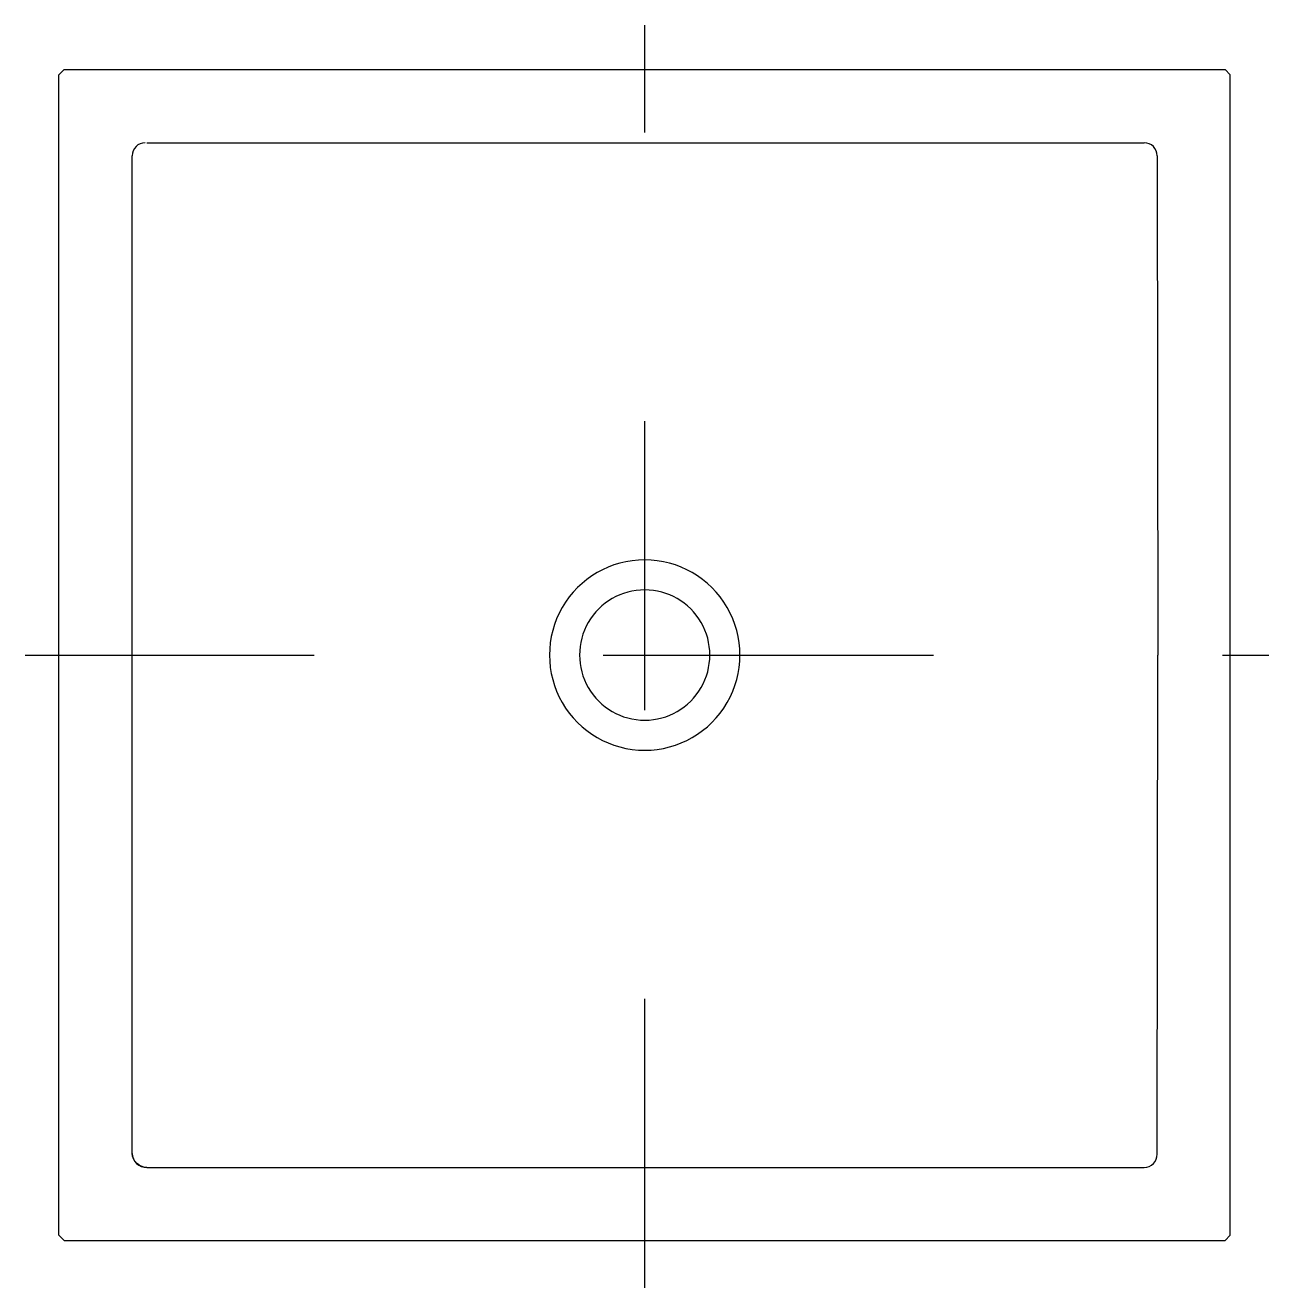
# Model space of a CAD drawing. Extents: x -662.611 to -662.181, y 618.41 to 618.847.
import ezdxf

# ---------------------------------------------------------------- set-up
doc = ezdxf.new("R2010")
doc.units = 0
doc.header["$LTSCALE"] = 0.2
doc.header["$MEASUREMENT"] = 0
doc.linetypes.add('AXES', pattern=[0.54, 0.3, -0.08, 0.08, -0.08])
doc.linetypes.add('CONTINU', pattern=[0])
doc.layers.get('0').update_dxf_attribs({"linetype": 'CONTINUOUS'})
doc.layers.add('DECA_EIXOS', color=5, linetype='AXES')

msp = doc.modelspace()

# ---------------------------------------------------------------- linework, layer by layer
at = {"linetype": 'CONTINUOUS'}
for p, q in [((-662.59752, 618.83201), (-662.59933, 618.83021)), ((-662.19571, 618.83201), (-662.19391, 618.83021)), ((-662.59933, 618.4284), (-662.59752, 618.4266)), ((-662.19391, 618.4284), (-662.19571, 618.4266))]:
    msp.add_line(p, q, dxfattribs=at)
at = {"linetype": 'CONTINU'}
for points in [[(-662.59752, 618.83201), (-662.19571, 618.83201)], [(-662.59933, 618.4284), (-662.59933, 618.83021)], [(-662.19391, 618.4284), (-662.19391, 618.83021)], [(-662.56892, 618.80666), (-662.22371, 618.80666)], [(-662.57398, 618.45671), (-662.57396, 618.80217)], [(-662.2192, 618.80216), (-662.21897, 618.6293)], [(-662.2192, 618.45647), (-662.21897, 618.6293)], [(-662.56892, 618.45193), (-662.22372, 618.45193)], [(-662.59752, 618.4266), (-662.19571, 618.4266)]]:
    msp.add_lwpolyline(points, dxfattribs=at)
for points in [[(-662.56945, 618.80667, 0.413813), (-662.57396, 618.80217)], [(-662.2192, 618.80216, 0.413818), (-662.22371, 618.80666)], [(-662.39659, 618.66225, 1.000041), (-662.39659, 618.59634)], [(-662.39659, 618.59634, 1.000039), (-662.39659, 618.66225)], [(-662.39659, 618.65185, 1.00002), (-662.39659, 618.60675)], [(-662.39659, 618.60675, 1.00002), (-662.39659, 618.65185)], [(-662.57251, 618.45342, -0.197025), (-662.57398, 618.45671)], [(-662.57398, 618.45671, 0.414584), (-662.56892, 618.45193)], [(-662.22372, 618.45193, 0.416355), (-662.2192, 618.45647)], [(-662.56892, 618.45193, -0.197027), (-662.57251, 618.45342)]]:
    msp.add_lwpolyline(points, format="xyb", dxfattribs=at)
at = {"layer": 'DECA_EIXOS'}
for points in [[(-662.3966, 618.41024), (-662.39658, 618.84735)], [(-662.61099, 618.62931), (-662.39659, 618.6293)], [(-662.39659, 618.6293), (-662.1806, 618.6293)]]:
    msp.add_lwpolyline(points, dxfattribs=at)

doc.saveas('drawing.dxf')
